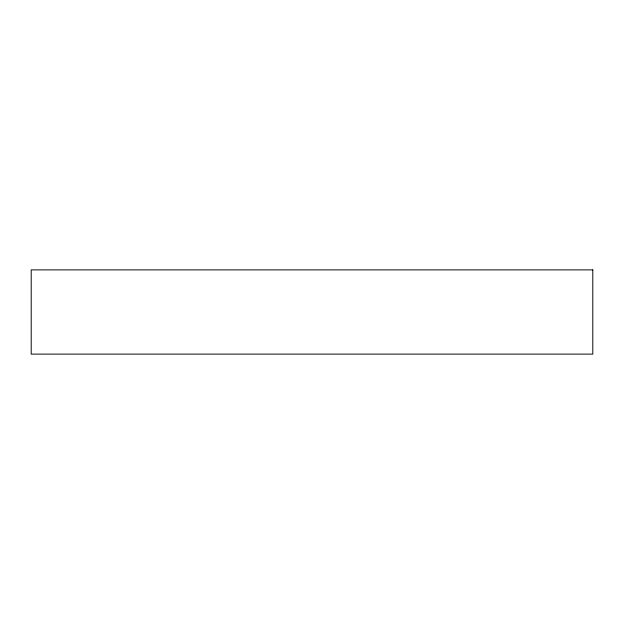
<?xml version="1.0" encoding="UTF-8"?>
<svg xmlns="http://www.w3.org/2000/svg" width="624" height="624" viewBox="0 0 624 624"><rect width="100%" height="100%" fill="white"/><g stroke="black" fill="none" stroke-linecap="round" stroke-linejoin="round"><path stroke-width="0.94" d="M592.8 269.88L31.2 269.88L31.2 354.12L592.8 354.12L592.8 269.88"/></g></svg>
